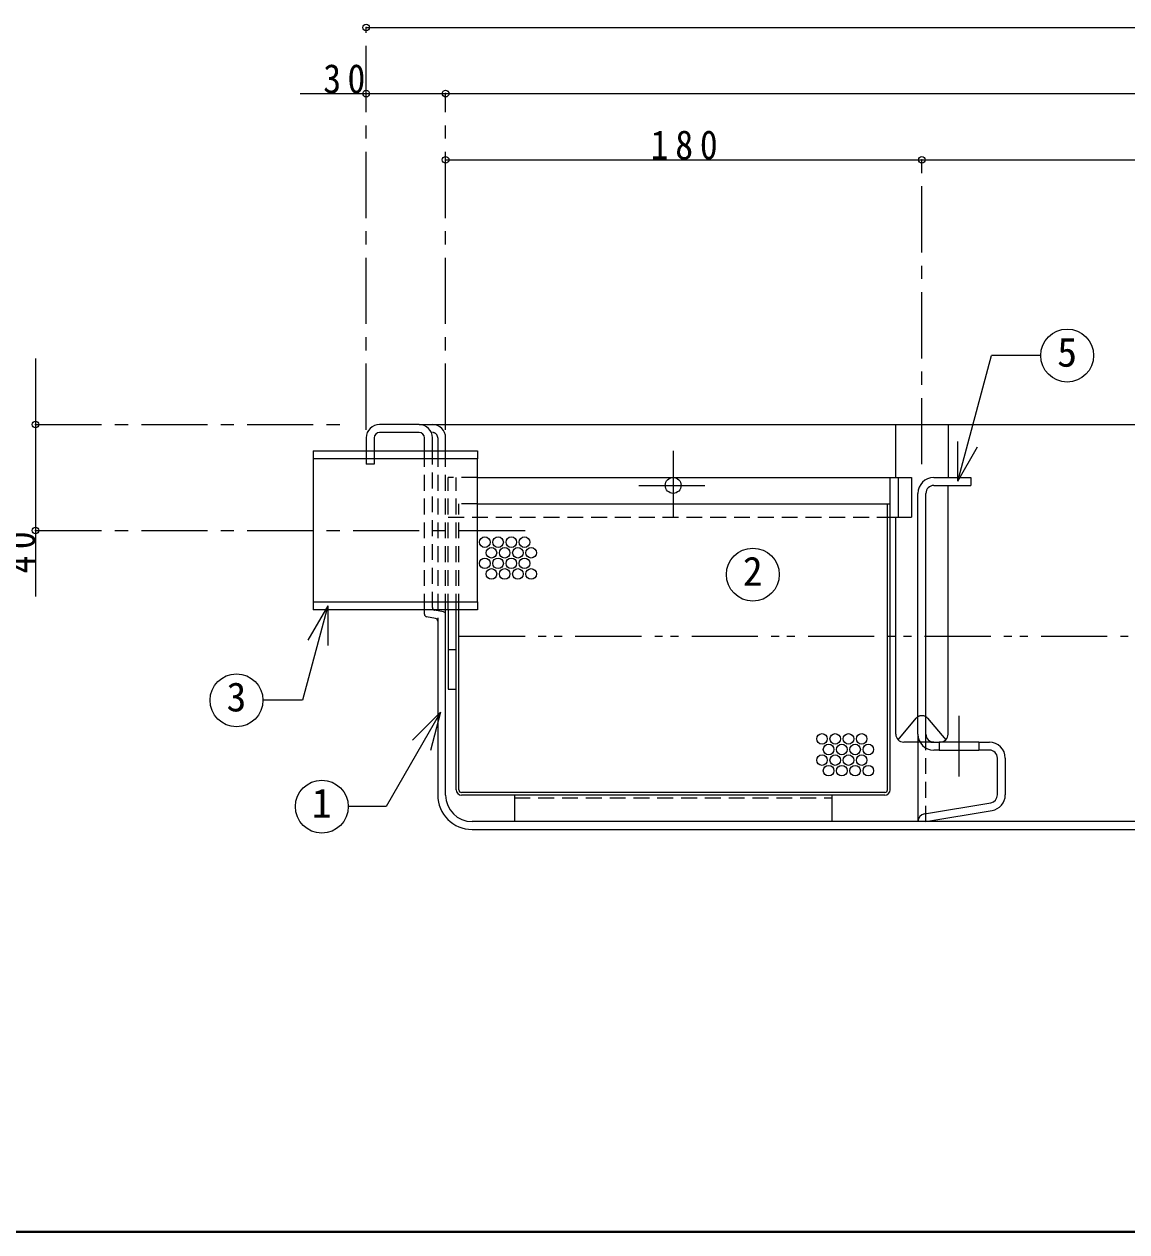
# Model space of a CAD drawing. Units: millimetres at full size, sheet at 1:5; details may follow other scales. Extents: x -1051 to 974, y -705 to 700.
# Drawn here: x -600.4 to -183.6, y -705.3 to -249 of the extents above; entities that cross this region are included whole.
import ezdxf
from ezdxf.enums import TextEntityAlignment as Align

# ---------------------------------------------------------------- set-up
doc = ezdxf.new("R2010")
doc.units = ezdxf.units.MM
doc.header["$LTSCALE"] = 5
doc.header["$PDMODE"] = 32
doc.header["$PDSIZE"] = 2.5
for name, pattern in [('CHAIN1', [8, 5, -1, 1, -1]), ('DASHED1', [1.8, 1.2, -0.6]), ('DOUBLE_CHAIN1', [8.8, 5, -1, 0.6, -0.6, 0.6, -1])]:
    doc.linetypes.add(name, pattern=pattern)
doc.layers.add('0-0____1', color=4, linetype='Continuous', lineweight=9)
doc.styles.add('ＭＳ ゴシック', font='')
doc.styles.get('ＭＳ ゴシック').set_extended_font_data('MS Gothic')

msp = doc.modelspace()

# ---------------------------------------------------------------- linework, layer by layer
at = {"layer": '0-0____1', "linetype": 'CHAIN1'}
for p, q in [((-471.072, -402.272), (-471.072, -250.272)), ((-441.072, -402.272), (-441.072, -275.272)), ((-261.072, -415.272), (-261.072, -300.272)), ((-596.072, -400.272), (-476.072, -400.272)), ((-355.072, -410.272), (-355.072, -436.272)), ((-368.072, -423.272), (-342.072, -423.272)), ((-596.072, -440.272), (-409.072, -440.272)), ((-247.072, -510.272), (-247.072, -533.272))]:
    msp.add_line(p, q, dxfattribs=at)
at = {"layer": '0-0____1'}
for p, q in [((-471.072, -250.272), (188.928, -250.272)), ((-496.072, -275.272), (-441.072, -275.272)), ((-441.072, -275.272), (158.928, -275.272)), ((-441.072, -300.272), (-261.072, -300.272)), ((-261.072, -300.272), (-21.072, -300.272)), ((-596.072, -375.272), (-596.072, -465.272)), ((-448.072, -400.272), (165.928, -400.272)), ((-429.072, -420.272), (-273.072, -420.272)), ((-429.072, -430.272), (-274.072, -430.272))]:
    msp.add_line(p, q, dxfattribs=at)
at = {"layer": '0-0____1', "color": 7, "lineweight": 18}
for p, q in [((-247.552, -421.717), (-234.829, -374.234)), ((-216.2, -374.234), (-234.829, -374.234)), ((-451.072, -400.272), (-446.072, -400.272)), ((-270.975, -420.272), (-270.975, -400.272)), ((-251.17, -400.272), (-251.17, -420.272)), ((-441.072, -410.272), (-441.072, -405.272)), ((-247.552, -421.717), (-247.552, -406.717)), ((-247.552, -421.717), (-240.052, -408.726)), ((-491.072, -413.272), (-491.072, -467.272)), ((-429.072, -467.272), (-429.072, -413.272)), ((-270.072, -420.272), (-265.072, -420.272)), ((-265.072, -420.272), (-265.072, -435.272)), ((-251.17, -517.272), (-251.17, -423.272)), ((-274.072, -430.272), (-273.072, -430.272)), ((-274.072, -538.272), (-274.072, -430.272)), ((-273.072, -538.272), (-273.072, -435.272)), ((-270.975, -517.272), (-270.975, -435.272)), ((-270.072, -435.272), (-265.072, -435.272)), ((-485.591, -468.72), (-495.168, -504.464)), ((-485.591, -468.72), (-493.091, -481.711)), ((-485.591, -468.72), (-485.591, -483.72)), ((-441.072, -471.992), (-441.072, -470.272)), ((-440.072, -470.272), (-440.072, -485.272)), ((-437.072, -485.272), (-437.072, -470.272)), ((-436.072, -538.272), (-436.072, -470.272)), ((-437.072, -538.272), (-437.072, -500.272)), ((-495.168, -504.464), (-510.12, -504.464)), ((-442.973, -508.974), (-463.556, -544.626)), ((-442.973, -508.974), (-453.579, -519.581)), ((-442.973, -508.974), (-446.855, -523.463)), ((-270.101, -519.389), (-263.204, -511.161)), ((-258.941, -511.161), (-252.044, -519.389)), ((-262.572, -517.272), (-262.572, -550.272)), ((-262.572, -520.272), (-267.975, -520.272)), ((-239.572, -520.272), (-254.572, -520.272)), ((-254.572, -523.272), (-239.572, -523.272)), ((-275.072, -539.272), (-435.072, -539.272)), ((-275.072, -540.272), (-435.072, -540.272)), ((-415.072, -540.272), (-415.072, -550.272)), ((-295.072, -540.272), (-295.072, -550.272)), ((-463.556, -544.626), (-477.871, -544.626))]:
    msp.add_line(p, q, dxfattribs=at)
at = {"layer": '0-0____1', "color": 5, "lineweight": 25}
for p, q in [((-451.072, -400.272), (-466.072, -400.272)), ((-471.072, -405.272), (-471.072, -410.272)), ((-468.072, -405.272), (-468.072, -410.272)), ((-451.072, -403.272), (-466.072, -403.272)), ((-449.072, -410.272), (-449.072, -405.272)), ((-446.072, -410.272), (-446.072, -405.272)), ((-491.072, -410.272), (-491.072, -413.272)), ((-491.072, -410.272), (-429.072, -410.272)), ((-429.072, -410.272), (-429.072, -413.272)), ((-429.072, -413.272), (-491.072, -413.272)), ((-273.072, -435.272), (-273.072, -420.272)), ((-273.072, -420.272), (-270.072, -420.272)), ((-270.072, -420.272), (-270.072, -435.272)), ((-256.572, -423.272), (-242.572, -423.272)), ((-262.572, -517.272), (-262.572, -426.272)), ((-259.572, -517.272), (-259.572, -426.272)), ((-273.072, -435.272), (-270.072, -435.272)), ((-491.072, -467.272), (-491.072, -470.272)), ((-491.072, -467.272), (-429.072, -467.272)), ((-429.072, -467.272), (-429.072, -470.272)), ((-429.072, -470.272), (-491.072, -470.272)), ((-449.072, -471.95), (-449.072, -470.272)), ((-444.899, -473.525), (-448.246, -472.935)), ((-441.899, -471.007), (-445.246, -470.417)), ((-441.072, -540.272), (-441.072, -471.992)), ((-444.072, -474.51), (-444.072, -540.272)), ((-440.072, -485.272), (-437.072, -485.272)), ((-440.072, -485.272), (-440.072, -500.272)), ((-437.072, -500.272), (-437.072, -485.272)), ((-440.072, -500.272), (-437.072, -500.272)), ((-257.711, -520.272), (-254.572, -520.272)), ((-254.572, -523.272), (-256.572, -523.272)), ((-254.572, -520.272), (-254.572, -523.272)), ((-239.572, -520.272), (-239.572, -523.272)), ((-239.572, -520.272), (-235.572, -520.272)), ((-235.572, -523.272), (-239.572, -523.272)), ((-232.572, -540.189), (-232.572, -526.272)), ((-229.572, -526.272), (-229.572, -540.189)), ((-260.066, -547.312), (-235.079, -543.148)), ((-259.572, -550.272), (-234.586, -546.107)), ((148.928, -550.272), (-431.072, -550.272)), ((-431.072, -553.272), (148.928, -553.272))]:
    msp.add_line(p, q, dxfattribs=at)
at = {"layer": '0-0____1', "linetype": 'DASHED1'}
for p, q in [((-444.072, -405.272), (-444.072, -410.272)), ((-444.072, -410.272), (-444.072, -474.51)), ((-441.072, -470.272), (-441.072, -410.272)), ((-440.072, -470.272), (-440.072, -420.272)), ((-429.072, -420.272), (-440.072, -420.272)), ((-437.072, -470.272), (-437.072, -420.272)), ((-429.072, -430.272), (-437.072, -430.272)), ((-436.072, -470.272), (-436.072, -430.272)), ((-440.072, -435.272), (-273.072, -435.272)), ((-256.572, -520.272), (-262.572, -520.272)), ((-415.072, -541.272), (-295.072, -541.272))]:
    msp.add_line(p, q, dxfattribs=at)
at = {"layer": '0-0____1', "color": 7, "linetype": 'DASHED1', "lineweight": 18}
for p, q in [((-471.072, -410.272), (-471.072, -415.272)), ((-468.072, -410.272), (-468.072, -415.272)), ((-449.072, -470.272), (-449.072, -410.272)), ((-446.072, -469.432), (-446.072, -410.272)), ((-468.072, -415.272), (-471.084, -415.272)), ((-259.572, -550.272), (-259.572, -517.272))]:
    msp.add_line(p, q, dxfattribs=at)
at = {"layer": '0-0____1', "linetype": 'DOUBLE_CHAIN1'}
msp.add_line((-436.072, -480.272), (38.928, -480.272), dxfattribs=at)
at = {"layer": '0-0____1', "color": 1, "lineweight": 40}
msp.add_line((973.928, -705.272), (-1051.072, -705.272), dxfattribs=at)
at = {"layer": '0-0____1', "color": 5, "lineweight": 25}
msp.add_lwpolyline([(-256.572, -420.272), (-242.572, -420.272), (-242.572, -423.272)], dxfattribs=at)
at = {"layer": '0-0____1', "color": 7, "lineweight": 18}
for centre in [(-206.2, -374.234), (-324.982, -456.978), (-520.12, -504.464), (-487.871, -544.626)]:
    msp.add_circle(centre, 10, dxfattribs=at)
at = {"layer": '0-0____1', "color": 5, "lineweight": 25}
msp.add_circle((-355.072, -423.272), 3, dxfattribs=at)
at = {"layer": '0-0____1'}
for centre in [(-426.256, -444.728), (-423.756, -448.728), (-421.256, -444.728), (-418.756, -448.728), (-416.256, -444.728), (-413.756, -448.728), (-411.256, -444.728), (-408.756, -448.728), (-426.256, -452.728), (-421.256, -452.728), (-416.256, -452.728), (-411.256, -452.728), (-423.756, -456.728), (-418.756, -456.728), (-413.756, -456.728), (-408.756, -456.728), (-298.838, -519.046), (-293.838, -519.046), (-288.838, -519.046), (-283.838, -519.046), (-296.338, -523.046), (-291.338, -523.046), (-286.338, -523.046), (-281.338, -523.046), (-298.838, -527.046), (-296.338, -531.046), (-293.838, -527.046), (-291.338, -531.046), (-288.838, -527.046), (-286.338, -531.046), (-283.838, -527.046), (-281.338, -531.046)]:
    msp.add_circle(centre, 2, dxfattribs=at)
at = {"layer": '0-0____1', "color": 5, "lineweight": 25}
for centre, radius, start, end in [((-466.072, -405.272), 5, 90, 180), ((-451.072, -405.272), 5, 0, 90), ((-466.072, -405.272), 2, 90, 180), ((-451.072, -405.272), 2, 0, 90), ((-256.572, -426.272), 6, 90, 180), ((-256.572, -426.272), 3, 90, 180), ((-448.072, -471.95), 1, 180, 260), ((-445.072, -469.432), 1, 237.04516, 260), ((-445.072, -474.51), 1, 0, 80), ((-442.072, -471.992), 1, 0, 80), ((-256.572, -517.272), 6, 180, 270), ((-256.572, -517.272), 3, 180, 270), ((-235.572, -526.272), 6, 0, 90), ((-235.572, -526.272), 3, 0, 90), ((-431.072, -540.272), 13, 180, 270), ((-431.072, -540.272), 10, 180, 270), ((-235.572, -540.189), 3, 279.46232, 0), ((-235.572, -540.189), 6, 279.46232, 0), ((-259.572, -550.272), 3, 99.46232, 180)]:
    msp.add_arc(centre, radius, start, end, dxfattribs=at)
at = {"layer": '0-0____1', "color": 7, "lineweight": 18}
for centre, radius, start, end in [((-446.072, -405.272), 5, 0, 90), ((-261.072, -513.272), 3, 120, 135.27973), ((-261.072, -513.272), 3, 44.72027, 60), ((-267.975, -517.272), 3, 180, 270), ((-254.17, -517.272), 3, 270, 0), ((-435.072, -538.272), 2, 180, 270), ((-435.072, -538.272), 1, 180, 270), ((-275.072, -538.272), 1, 270, 0), ((-275.072, -538.272), 2, 270, 0)]:
    msp.add_arc(centre, radius, start, end, dxfattribs=at)
at = {"layer": '0-0____1', "linetype": 'DASHED1'}
for centre, radius, start, end in [((-446.072, -405.272), 2, 0, 90), ((-261.072, -513.272), 3, 60, 120)]:
    msp.add_arc(centre, radius, start, end, dxfattribs=at)
at = {"layer": '0-0____1', "color": 7, "linetype": 'DASHED1', "lineweight": 18}
msp.add_arc((-445.072, -469.432), 1, 180, 237.04516, dxfattribs=at)
at = {"layer": '0-0____1'}
for p in [(-471.072, -250.272), (-471.072, -275.272), (-441.072, -275.272), (-441.072, -300.272), (-261.072, -300.272), (-596.072, -400.272), (-596.072, -440.272)]:
    msp.add_point(p, dxfattribs=at)

# ---------------------------------------------------------------- texts
at = {"layer": '0-0____1', "color": 7, "style": 'ＭＳ ゴシック'}
for s, p in [('5', (-209.95, -381.734)), ('2', (-328.732, -464.478)), ('3', (-523.87, -511.964)), ('1', (-491.621, -552.126))]:
    msp.add_text(s, height=11, dxfattribs=at).set_placement(p, align=Align.BOTTOM_LEFT)
at = {"layer": '0-0____1', "color": 7, "char_height": 11, "attachment_point": 7, "style": 'ＭＳ ゴシック'}
for s, insert in [('\\T1.36;\\W0.9;30', (-487.322, -275.272)), ('\\T1.38;\\W0.9;180', (-363.572, -300.272))]:
    msp.add_mtext(s, dxfattribs=dict(at, insert=insert))
at = {"layer": '0-0____1', "color": 7, "insert": (-596.072, -456.522), "char_height": 11, "attachment_point": 7, "rotation": 90, "style": 'ＭＳ ゴシック'}
msp.add_mtext('\\T1.36;\\W0.9;40', dxfattribs=at)

doc.saveas('drawing.dxf')
